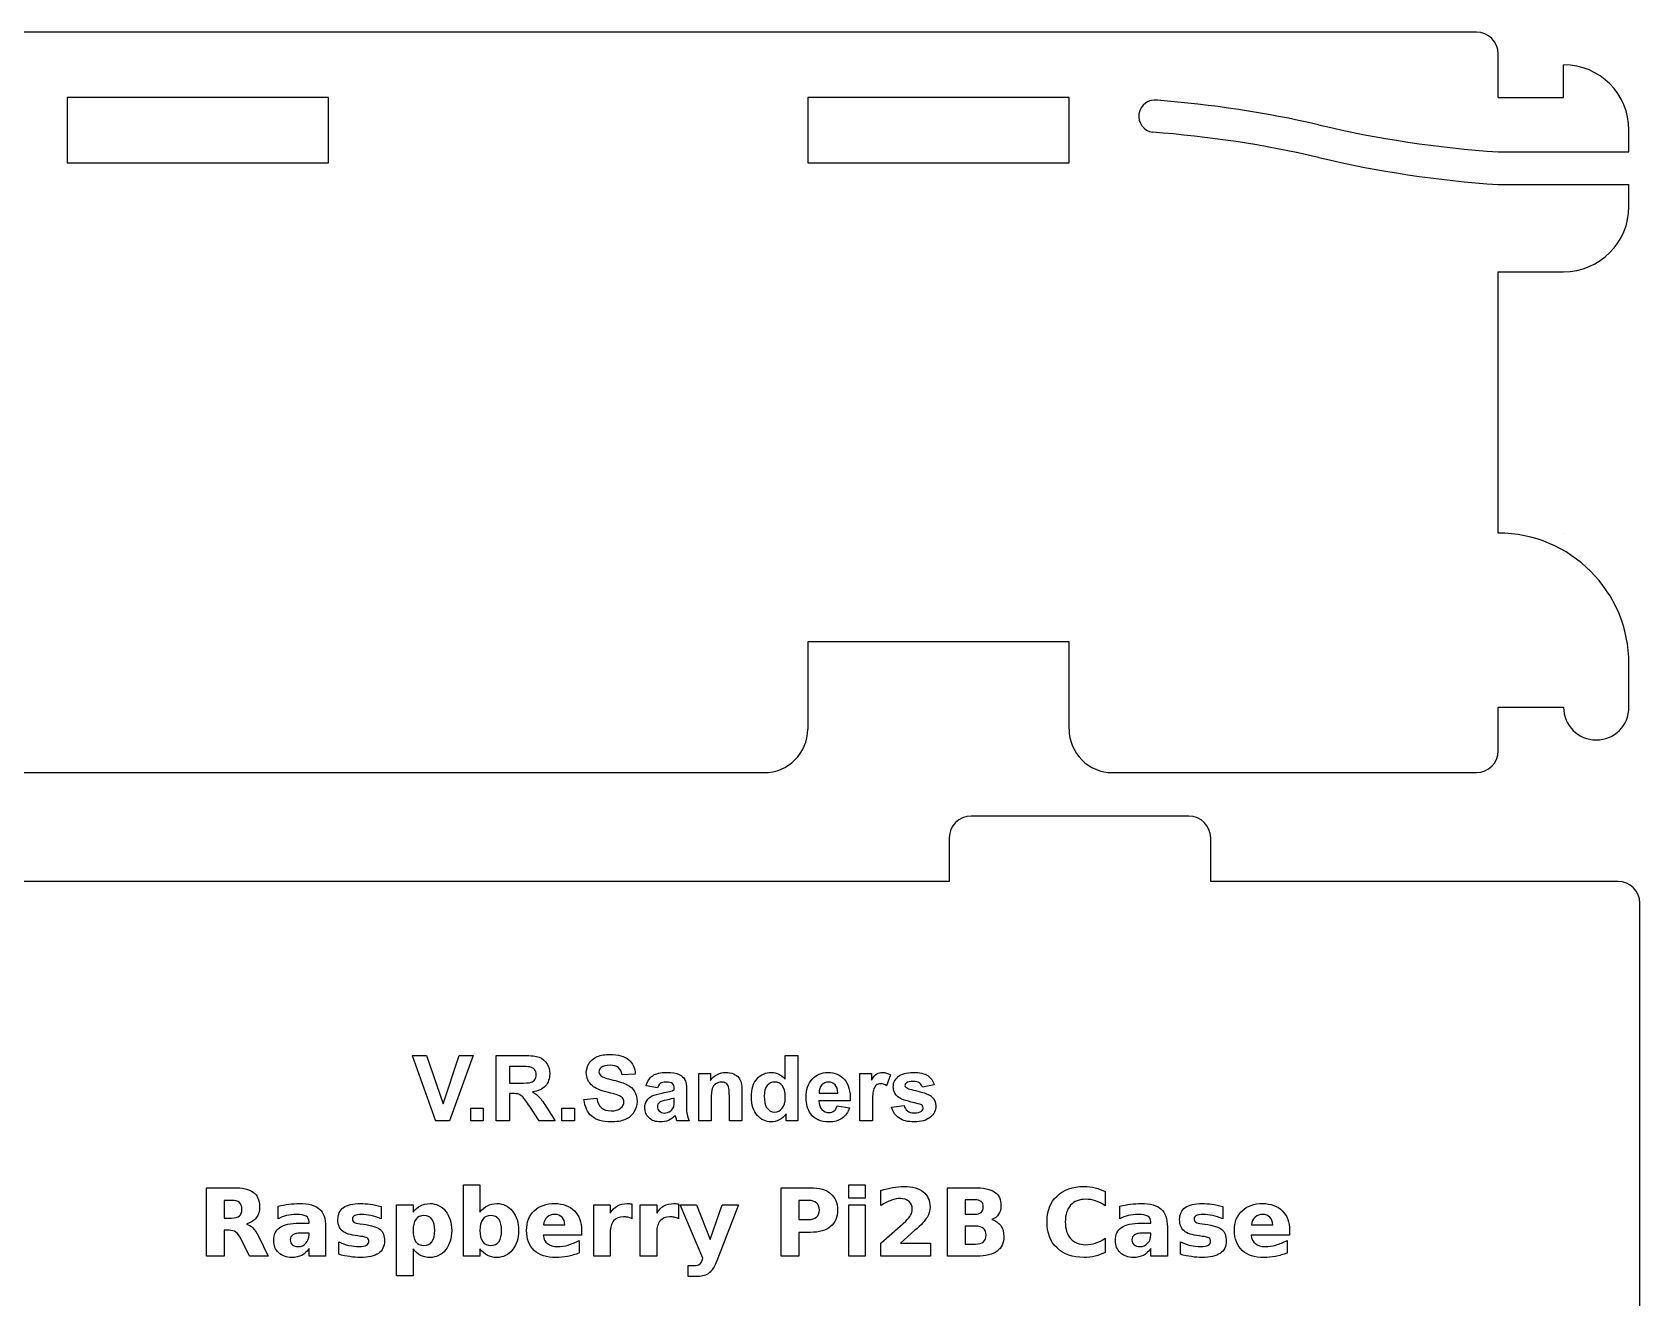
# Model space of a CAD drawing. Header units: millimetres. Extents: x 0 to 173, y 0 to 134.
# Drawn here: x 99 to 172.8, y 76.1 to 134.2 of the extents above; entities that cross this region are included whole.
import ezdxf

# ---------------------------------------------------------------- set-up
doc = ezdxf.new("R2010")
doc.units = ezdxf.units.MM
doc.layers.get('0').update_dxf_attribs({"linetype": 'CONTINUOUS', "true_color": 0xffffff})
doc.layers.add('text', color=2, linetype='CONTINUOUS', true_color=0xffff00)

msp = doc.modelspace()

# ---------------------------------------------------------------- linework, layer by layer
at = {"lineweight": -3}
for p, q in [((165.3, 134.2), (81.9, 134.2)), ((166.3, 131.2), (166.3, 133.2)), ((169.3, 131.2), (169.3, 132.7)), ((112.6, 131.2), (100.6, 131.2)), ((100.6, 131.2), (100.6, 128.2)), ((112.6, 128.2), (112.6, 131.2)), ((146.6, 131.2), (134.6, 131.2)), ((134.6, 131.2), (134.6, 128.2)), ((146.6, 128.2), (146.6, 131.2)), ((166.3, 131.2), (169.3, 131.2)), ((169.3, 131.2), (169.3, 131.2)), ((172.3, 128.7), (172.3, 129.7)), ((166.3, 128.7), (172.3, 128.7)), ((100.6, 128.2), (112.6, 128.2)), ((134.6, 128.2), (146.6, 128.2)), ((166.3, 127.2), (172.3, 127.2)), ((172.3, 126.2), (172.3, 127.2)), ((166.3, 123.2), (169.3, 123.2)), ((166.3, 111.2), (166.3, 123.2)), ((169.3, 111.2), (169.3, 111.2)), ((146.6, 106.2), (134.6, 106.2)), ((134.6, 106.2), (134.6, 102.2)), ((146.6, 102.2), (146.6, 106.2)), ((172.3, 103.2), (172.3, 105.2)), ((166.3, 103.2), (169.3, 103.2)), ((166.3, 101.2), (166.3, 103.2)), ((169.3, 103.2), (169.3, 103.2)), ((81.9, 100.2), (132.6, 100.2)), ((148.6, 100.2), (165.3, 100.2)), ((152.1, 98.2), (142.1, 98.2)), ((141.1, 97.2), (141.1, 95.2)), ((153.1, 95.2), (153.1, 97.2)), ((141.1, 95.2), (94, 95.2)), ((171.8, 95.2), (153.1, 95.2)), ((172.8, 40), (172.8, 94.2))]:
    msp.add_line(p, q, dxfattribs=at)
for centre, radius, start, end in [((165.3, 133.2), 1, 0, 90), ((169.3, 129.7), 3, 0, 90), ((150.542, 130.338), 0.742, 81.38435, 261.38435), ((146.882, 81.213), 50, 77.09358, 85.67512), ((169.639, 178.588), 50, 256.59794, 266.17077), ((146.772, 79.738), 50, 76.96446, 85.80424), ((169.639, 177.088), 50, 256.59794, 266.17077), ((169.3, 126.2), 3, 270, 0), ((165.3, 101.2), 1, 270, 0), ((142.1, 97.2), 1, 90, 180), ((152.1, 97.2), 1, 0, 90), ((171.8, 94.2), 1, 0, 90)]:
    msp.add_arc(centre, radius, start, end, dxfattribs=at)
for centre, radius, start, end in [((166.3, 105.2), 6, 0, 90), ((170.8, 103.2), 1.5, 180, 0), ((132.6, 102.2), 2, 270, 0), ((148.6, 102.2), 2, 180, 270)]:
    msp.add_arc(centre, radius, start, end)
at = {"layer": 'text'}
for p, q in [((116.445, 87.213), (117.101, 87.213)), ((116.445, 87.213), (117.517, 84.213)), ((117.101, 87.213), (117.861, 84.993)), ((117.861, 84.993), (118.595, 87.213)), ((119.238, 87.213), (118.164, 84.213)), ((118.595, 87.213), (119.238, 87.213)), ((120.305, 84.213), (120.305, 87.213)), ((120.305, 87.213), (121.58, 87.213)), ((133.566, 86.132), (133.566, 87.213)), ((133.566, 87.213), (134.141, 87.213)), ((134.141, 87.213), (134.141, 84.213)), ((121.384, 86.705), (120.911, 86.705)), ((120.911, 86.705), (120.911, 85.944)), ((126.683, 86.355), (126.077, 86.329)), ((129.598, 84.213), (129.598, 86.386)), ((129.598, 86.386), (130.132, 86.386)), ((130.132, 86.386), (130.132, 86.066)), ((136.995, 84.213), (136.995, 86.386)), ((136.995, 86.386), (137.529, 86.386)), ((137.529, 86.386), (137.529, 86.077)), ((120.911, 85.944), (121.359, 85.944)), ((127.706, 85.723), (127.184, 85.817)), ((128.475, 85.631), (128.475, 85.688)), ((138.402, 86.327), (138.225, 85.825)), ((140.407, 85.86), (139.865, 85.76)), ((121.033, 85.465), (120.911, 85.465)), ((120.911, 85.465), (120.911, 84.213)), ((124.33, 85.189), (124.919, 85.246)), ((128.475, 85.142), (128.475, 85.256)), ((129.04, 85.598), (129.034, 84.927)), ((130.173, 85.197), (130.173, 84.213)), ((131.004, 84.213), (131.004, 85.322)), ((131.579, 85.563), (131.579, 84.213)), ((136.556, 85.133), (135.115, 85.133)), ((135.125, 85.486), (135.985, 85.486)), ((135.952, 84.904), (136.525, 84.808)), ((137.57, 84.884), (137.57, 84.213)), ((138.451, 84.833), (139.028, 84.921)), ((118.164, 84.213), (117.517, 84.213)), ((119.136, 84.213), (119.136, 84.788)), ((119.136, 84.788), (119.711, 84.788)), ((119.711, 84.213), (119.136, 84.213)), ((119.711, 84.788), (119.711, 84.213)), ((120.911, 84.213), (120.305, 84.213)), ((122.278, 84.213), (121.84, 84.865)), ((123.002, 84.213), (122.278, 84.213)), ((122.636, 84.798), (123.002, 84.213)), ((123.316, 84.213), (123.316, 84.788)), ((123.316, 84.788), (123.891, 84.788)), ((123.891, 84.213), (123.316, 84.213)), ((123.891, 84.788), (123.891, 84.213)), ((129.165, 84.213), (128.596, 84.213)), ((130.173, 84.213), (129.598, 84.213)), ((131.579, 84.213), (131.004, 84.213)), ((133.607, 84.213), (133.607, 84.532)), ((134.141, 84.213), (133.607, 84.213)), ((137.57, 84.213), (136.995, 84.213)), ((118.801, 78), (118.801, 81.276)), ((118.801, 81.276), (119.554, 81.276)), ((119.554, 81.276), (119.554, 80.013)), ((136.487, 81.276), (137.24, 81.276)), ((136.487, 80.661), (136.487, 81.276)), ((137.24, 81.276), (137.24, 80.661)), ((107, 78), (107, 81.143)), ((107, 81.143), (108.238, 81.143)), ((108.152, 80.556), (107.811, 80.556)), ((107.811, 80.556), (107.811, 79.75)), ((133.384, 81.143), (134.729, 81.143)), ((133.384, 78), (133.384, 81.143)), ((134.195, 80.556), (134.195, 79.678)), ((134.643, 80.556), (134.195, 80.556)), ((137.24, 80.661), (136.487, 80.661)), ((137.961, 80.324), (137.961, 81.015)), ((141.014, 78), (141.014, 81.143)), ((141.014, 81.143), (142.231, 81.143)), ((142.273, 80.592), (141.825, 80.592)), ((141.825, 80.592), (141.825, 79.926)), ((148.26, 80.966), (148.26, 80.316)), ((107.811, 79.75), (108.152, 79.75)), ((110.294, 79.72), (110.294, 80.295)), ((115.017, 80.284), (115.017, 79.712)), ((115.729, 77.103), (115.729, 80.358)), ((115.729, 80.358), (116.483, 80.358)), ((116.483, 80.358), (116.483, 80.013)), ((124.782, 78), (124.782, 80.358)), ((124.782, 80.358), (125.536, 80.358)), ((125.536, 80.358), (125.536, 79.97)), ((126.531, 80.398), (126.534, 79.716)), ((126.916, 78), (126.916, 80.358)), ((126.916, 80.358), (127.67, 80.358)), ((127.67, 80.358), (127.67, 79.97)), ((128.665, 80.398), (128.668, 79.716)), ((128.74, 80.358), (129.494, 80.358)), ((129.791, 77.91), (128.74, 80.358)), ((129.494, 80.358), (130.128, 78.758)), ((130.128, 78.758), (130.667, 80.358)), ((131.42, 80.358), (130.429, 77.777)), ((130.667, 80.358), (131.42, 80.358)), ((136.487, 80.358), (137.24, 80.358)), ((136.487, 78), (136.487, 80.358)), ((137.24, 80.358), (137.24, 78)), ((141.825, 79.926), (142.273, 79.926)), ((148.932, 79.72), (148.932, 80.295)), ((153.654, 80.284), (153.654, 79.712)), ((107.811, 79.189), (107.811, 78)), ((108.04, 79.189), (107.811, 79.189)), ((111.268, 79.51), (111.713, 79.51)), ((111.713, 79.061), (111.321, 79.061)), ((111.713, 79.51), (111.713, 79.568)), ((111.713, 78.975), (111.713, 79.061)), ((112.473, 79.345), (112.473, 78)), ((114.063, 79.484), (114.196, 79.465)), ((124.225, 78.97), (122.464, 78.97)), ((122.472, 79.436), (123.451, 79.436)), ((124.225, 79.185), (124.225, 78.97)), ((125.536, 79.086), (125.536, 78)), ((127.67, 79.086), (127.67, 78)), ((134.195, 79.678), (134.643, 79.678)), ((134.729, 79.091), (134.195, 79.091)), ((134.195, 79.091), (134.195, 78)), ((137.953, 78.596), (139.1, 79.609)), ((139.525, 79.185), (138.854, 78.596)), ((142.3, 79.375), (141.825, 79.375)), ((141.825, 79.375), (141.825, 78.552)), ((149.906, 79.51), (150.351, 79.51)), ((150.351, 79.061), (149.959, 79.061)), ((150.351, 79.51), (150.351, 79.568)), ((150.351, 78.975), (150.351, 79.061)), ((151.111, 79.345), (151.111, 78)), ((152.701, 79.484), (152.833, 79.465)), ((156.72, 78.97), (154.958, 78.97)), ((154.966, 79.436), (155.945, 79.436)), ((156.72, 79.185), (156.72, 78.97)), ((108.975, 78), (108.592, 78.781)), ((109.398, 78.893), (109.838, 78)), ((111.713, 78), (111.713, 78.35)), ((113.072, 78.086), (113.072, 78.659)), ((114.075, 78.909), (113.943, 78.926)), ((116.483, 78.341), (116.483, 77.103)), ((119.554, 78.341), (119.554, 78)), ((124.114, 78.724), (124.114, 78.143)), ((137.953, 78), (137.953, 78.596)), ((138.854, 78.596), (140.237, 78.596)), ((140.237, 78.596), (140.237, 78)), ((141.825, 78.552), (142.3, 78.552)), ((148.26, 78.823), (148.26, 78.173)), ((150.351, 78), (150.351, 78.35)), ((151.709, 78.086), (151.709, 78.659)), ((152.713, 78.909), (152.581, 78.926)), ((156.609, 78.724), (156.609, 78.143)), ((107.811, 78), (107, 78)), ((109.838, 78), (108.975, 78)), ((112.473, 78), (111.713, 78)), ((119.554, 78), (118.801, 78)), ((125.536, 78), (124.782, 78)), ((127.67, 78), (126.916, 78)), ((129.119, 77.069), (129.119, 77.564)), ((129.119, 77.564), (129.355, 77.564)), ((129.77, 77.844), (129.791, 77.91)), ((134.195, 78), (133.384, 78)), ((137.24, 78), (136.487, 78)), ((140.237, 78), (137.953, 78)), ((142.36, 78), (141.014, 78)), ((151.111, 78), (150.351, 78)), ((116.483, 77.103), (115.729, 77.103)), ((129.555, 77.069), (129.119, 77.069))]:
    msp.add_line(p, q, dxfattribs=at)
for points in [[(121.58, 87.213), (121.901, 87.213), (122.133, 87.186), (122.279, 87.132)], [(122.279, 87.132), (122.424, 87.078), (122.54, 86.982), (122.628, 86.844)], [(124.568, 86.855), (124.655, 86.988), (124.779, 87.09), (124.942, 87.159)], [(124.942, 87.159), (125.105, 87.229), (125.302, 87.264), (125.533, 87.264)], [(125.533, 87.264), (125.91, 87.264), (126.193, 87.181), (126.383, 87.016)], [(121.826, 86.695), (121.776, 86.702), (121.629, 86.705), (121.384, 86.705)], [(122.054, 86.577), (122, 86.639), (121.924, 86.679), (121.826, 86.695)], [(122.134, 86.333), (122.134, 86.433), (122.108, 86.515), (122.054, 86.577)], [(122.759, 86.371), (122.759, 86.147), (122.692, 85.961), (122.56, 85.814)], [(122.628, 86.844), (122.715, 86.707), (122.759, 86.549), (122.759, 86.371)], [(124.438, 86.427), (124.438, 86.58), (124.481, 86.722), (124.568, 86.855)], [(124.715, 85.823), (124.53, 85.988), (124.438, 86.19), (124.438, 86.427)], [(125.113, 86.654), (125.049, 86.608), (125.017, 86.546), (125.017, 86.468)], [(125.017, 86.468), (125.017, 86.397), (125.047, 86.336), (125.107, 86.286)], [(125.527, 86.762), (125.351, 86.762), (125.213, 86.726), (125.113, 86.654)], [(125.911, 86.661), (125.825, 86.729), (125.697, 86.762), (125.527, 86.762)], [(126.077, 86.329), (126.051, 86.483), (125.996, 86.594), (125.911, 86.661)], [(126.383, 87.016), (126.573, 86.851), (126.673, 86.631), (126.683, 86.355)], [(127.487, 86.284), (127.63, 86.384), (127.843, 86.435), (128.126, 86.435)], [(128.126, 86.435), (128.382, 86.435), (128.573, 86.404), (128.698, 86.344)], [(130.132, 86.066), (130.322, 86.312), (130.56, 86.435), (130.848, 86.435)], [(130.848, 86.435), (130.975, 86.435), (131.091, 86.412), (131.196, 86.366)], [(131.196, 86.366), (131.301, 86.321), (131.38, 86.262), (131.434, 86.191)], [(132.279, 86.147), (132.452, 86.339), (132.671, 86.435), (132.936, 86.435)], [(132.936, 86.435), (133.179, 86.435), (133.389, 86.334), (133.566, 86.132)], [(134.808, 86.129), (134.996, 86.333), (135.234, 86.435), (135.522, 86.435)], [(135.522, 86.435), (135.846, 86.435), (136.101, 86.328), (136.288, 86.115)], [(137.529, 86.077), (137.62, 86.223), (137.702, 86.319), (137.775, 86.365)], [(137.775, 86.365), (137.848, 86.412), (137.931, 86.435), (138.024, 86.435)], [(138.024, 86.435), (138.155, 86.435), (138.281, 86.399), (138.402, 86.327)], [(138.754, 86.243), (138.903, 86.371), (139.133, 86.435), (139.445, 86.435)], [(139.445, 86.435), (139.743, 86.435), (139.964, 86.386), (140.109, 86.29)], [(121.359, 85.944), (121.65, 85.944), (121.831, 85.956), (121.903, 85.981)], [(121.903, 85.981), (121.976, 86.005), (122.032, 86.047), (122.073, 86.108)], [(122.56, 85.814), (122.428, 85.667), (122.23, 85.575), (121.967, 85.537)], [(122.073, 86.108), (122.114, 86.168), (122.134, 86.243), (122.134, 86.333)], [(125.398, 85.526), (125.073, 85.607), (124.846, 85.706), (124.715, 85.823)], [(125.107, 86.286), (125.184, 86.221), (125.369, 86.154), (125.664, 86.085)], [(125.664, 86.085), (125.958, 86.015), (126.176, 85.943), (126.318, 85.869)], [(126.318, 85.869), (126.459, 85.795), (126.569, 85.693), (126.649, 85.564)], [(127.184, 85.817), (127.243, 86.027), (127.344, 86.183), (127.487, 86.284)], [(127.845, 85.935), (127.788, 85.895), (127.742, 85.824), (127.706, 85.723)], [(128.085, 85.995), (127.982, 85.995), (127.902, 85.975), (127.845, 85.935)], [(127.917, 85.489), (128.186, 85.54), (128.372, 85.587), (128.475, 85.631)], [(128.393, 85.924), (128.339, 85.971), (128.236, 85.995), (128.085, 85.995)], [(128.475, 85.688), (128.475, 85.799), (128.448, 85.877), (128.393, 85.924)], [(128.698, 86.344), (128.824, 86.283), (128.912, 86.206), (128.963, 86.113)], [(128.963, 86.113), (129.014, 86.019), (129.04, 85.848), (129.04, 85.598)], [(130.217, 85.696), (130.188, 85.606), (130.173, 85.44), (130.173, 85.197)], [(130.38, 85.913), (130.3, 85.859), (130.246, 85.786), (130.217, 85.696)], [(130.648, 85.995), (130.548, 85.995), (130.459, 85.968), (130.38, 85.913)], [(130.847, 85.938), (130.792, 85.976), (130.725, 85.995), (130.648, 85.995)], [(130.967, 85.777), (130.942, 85.846), (130.902, 85.899), (130.847, 85.938)], [(131.004, 85.322), (131.004, 85.556), (130.992, 85.708), (130.967, 85.777)], [(131.434, 86.191), (131.489, 86.121), (131.526, 86.04), (131.547, 85.95)], [(131.547, 85.95), (131.568, 85.86), (131.579, 85.731), (131.579, 85.563)], [(132.019, 85.307), (132.019, 85.676), (132.105, 85.956), (132.279, 86.147)], [(132.744, 85.832), (132.652, 85.724), (132.606, 85.562), (132.606, 85.347)], [(133.087, 85.995), (132.95, 85.995), (132.836, 85.941), (132.744, 85.832)], [(133.433, 85.83), (133.343, 85.94), (133.227, 85.995), (133.087, 85.995)], [(133.568, 85.291), (133.568, 85.541), (133.523, 85.721), (133.433, 85.83)], [(134.526, 85.283), (134.526, 85.643), (134.62, 85.925), (134.808, 86.129)], [(135.246, 85.858), (135.164, 85.766), (135.124, 85.642), (135.125, 85.486)], [(135.557, 85.995), (135.432, 85.995), (135.328, 85.949), (135.246, 85.858)], [(135.856, 85.865), (135.774, 85.952), (135.674, 85.995), (135.557, 85.995)], [(135.985, 85.486), (135.981, 85.652), (135.938, 85.778), (135.856, 85.865)], [(136.288, 86.115), (136.475, 85.901), (136.564, 85.574), (136.556, 85.133)], [(137.618, 85.612), (137.586, 85.496), (137.57, 85.254), (137.57, 84.884)], [(137.75, 85.853), (137.694, 85.808), (137.65, 85.728), (137.618, 85.612)], [(137.955, 85.919), (137.874, 85.919), (137.806, 85.897), (137.75, 85.853)], [(138.225, 85.825), (138.128, 85.888), (138.038, 85.919), (137.955, 85.919)], [(138.531, 85.768), (138.531, 85.956), (138.605, 86.114), (138.754, 86.243)], [(138.789, 85.279), (138.617, 85.396), (138.531, 85.559), (138.531, 85.768)], [(139.13, 85.958), (139.087, 85.928), (139.065, 85.889), (139.065, 85.842)], [(139.065, 85.842), (139.065, 85.801), (139.084, 85.766), (139.122, 85.737)], [(139.122, 85.737), (139.174, 85.699), (139.353, 85.645), (139.659, 85.576)], [(139.456, 86.022), (139.304, 86.022), (139.196, 86.001), (139.13, 85.958)], [(139.733, 85.954), (139.668, 85.999), (139.576, 86.022), (139.456, 86.022)], [(139.865, 85.76), (139.842, 85.844), (139.798, 85.909), (139.733, 85.954)], [(140.109, 86.29), (140.253, 86.193), (140.353, 86.05), (140.407, 85.86)], [(121.339, 85.431), (121.275, 85.454), (121.173, 85.465), (121.033, 85.465)], [(121.521, 85.307), (121.463, 85.367), (121.403, 85.409), (121.339, 85.431)], [(121.84, 84.865), (121.684, 85.099), (121.578, 85.246), (121.521, 85.307)], [(121.967, 85.537), (122.098, 85.46), (122.206, 85.376), (122.291, 85.285)], [(122.291, 85.285), (122.377, 85.193), (122.491, 85.031), (122.636, 84.798)], [(124.694, 84.423), (124.491, 84.598), (124.369, 84.853), (124.33, 85.189)], [(124.919, 85.246), (124.955, 85.048), (125.027, 84.903), (125.135, 84.81)], [(125.883, 85.396), (125.812, 85.42), (125.65, 85.464), (125.398, 85.526)], [(126.101, 85.266), (126.059, 85.315), (125.987, 85.359), (125.883, 85.396)], [(126.015, 84.795), (126.114, 84.878), (126.163, 84.974), (126.163, 85.084)], [(126.163, 85.084), (126.163, 85.155), (126.142, 85.216), (126.101, 85.266)], [(126.769, 85.086), (126.769, 84.914), (126.721, 84.754), (126.626, 84.604)], [(126.649, 85.564), (126.729, 85.436), (126.769, 85.276), (126.769, 85.086)], [(127.125, 84.806), (127.125, 84.929), (127.154, 85.038), (127.213, 85.134)], [(127.213, 85.134), (127.272, 85.231), (127.354, 85.304), (127.459, 85.356)], [(127.459, 85.356), (127.565, 85.407), (127.718, 85.452), (127.917, 85.489)], [(127.812, 85.068), (127.737, 85.015), (127.7, 84.947), (127.7, 84.865)], [(128.125, 85.168), (127.966, 85.134), (127.861, 85.101), (127.812, 85.068)], [(128.475, 85.256), (128.402, 85.232), (128.285, 85.202), (128.125, 85.168)], [(128.453, 84.861), (128.468, 84.91), (128.475, 85.004), (128.475, 85.142)], [(129.034, 84.927), (129.034, 84.736), (129.043, 84.595), (129.062, 84.504)], [(132.286, 84.465), (132.108, 84.667), (132.019, 84.947), (132.019, 85.307)], [(132.606, 85.347), (132.606, 85.114), (132.638, 84.947), (132.702, 84.843)], [(133.429, 84.787), (133.521, 84.899), (133.568, 85.067), (133.568, 85.291)], [(134.74, 84.534), (134.597, 84.732), (134.526, 84.981), (134.526, 85.283)], [(135.115, 85.133), (135.119, 84.963), (135.165, 84.83), (135.254, 84.735)], [(135.813, 84.667), (135.874, 84.716), (135.92, 84.795), (135.952, 84.904)], [(139.671, 84.998), (139.207, 85.101), (138.913, 85.194), (138.789, 85.279)], [(139.028, 84.921), (139.053, 84.809), (139.102, 84.724), (139.177, 84.666)], [(139.659, 85.576), (139.966, 85.506), (140.179, 85.421), (140.301, 85.32)], [(139.863, 84.923), (139.834, 84.95), (139.77, 84.975), (139.671, 84.998)], [(139.904, 84.814), (139.904, 84.858), (139.89, 84.894), (139.863, 84.923)], [(140.481, 84.892), (140.481, 84.693), (140.398, 84.522), (140.231, 84.378)], [(140.301, 85.32), (140.421, 85.217), (140.481, 85.075), (140.481, 84.892)], [(125.568, 84.16), (125.188, 84.16), (124.897, 84.247), (124.694, 84.423)], [(125.135, 84.81), (125.243, 84.717), (125.39, 84.671), (125.574, 84.671)], [(126.22, 84.269), (126.046, 84.196), (125.828, 84.16), (125.568, 84.16)], [(125.574, 84.671), (125.769, 84.671), (125.916, 84.712), (126.015, 84.795)], [(126.626, 84.604), (126.53, 84.454), (126.395, 84.342), (126.22, 84.269)], [(127.318, 84.346), (127.189, 84.467), (127.125, 84.621), (127.125, 84.806)], [(127.847, 84.164), (127.624, 84.164), (127.447, 84.224), (127.318, 84.346)], [(127.7, 84.865), (127.7, 84.785), (127.73, 84.715), (127.79, 84.657)], [(127.79, 84.657), (127.85, 84.598), (127.926, 84.569), (128.019, 84.569)], [(128.205, 84.235), (128.094, 84.187), (127.974, 84.164), (127.847, 84.164)], [(128.019, 84.569), (128.123, 84.569), (128.222, 84.603), (128.316, 84.671)], [(128.52, 84.45), (128.422, 84.355), (128.317, 84.283), (128.205, 84.235)], [(128.316, 84.671), (128.385, 84.723), (128.431, 84.786), (128.453, 84.861)], [(128.541, 84.383), (128.532, 84.417), (128.525, 84.439), (128.52, 84.45)], [(128.596, 84.213), (128.581, 84.251), (128.563, 84.308), (128.541, 84.383)], [(129.062, 84.504), (129.08, 84.414), (129.115, 84.316), (129.165, 84.213)], [(132.927, 84.164), (132.678, 84.164), (132.464, 84.264), (132.286, 84.465)], [(132.702, 84.843), (132.795, 84.693), (132.925, 84.618), (133.091, 84.618)], [(133.293, 84.255), (133.172, 84.194), (133.05, 84.164), (132.927, 84.164)], [(133.091, 84.618), (133.224, 84.618), (133.336, 84.674), (133.429, 84.787)], [(133.607, 84.532), (133.518, 84.408), (133.414, 84.315), (133.293, 84.255)], [(135.58, 84.164), (135.202, 84.164), (134.922, 84.287), (134.74, 84.534)], [(135.254, 84.735), (135.343, 84.641), (135.453, 84.593), (135.586, 84.593)], [(136.176, 84.328), (136.017, 84.218), (135.818, 84.164), (135.58, 84.164)], [(135.586, 84.593), (135.676, 84.593), (135.751, 84.618), (135.813, 84.667)], [(136.525, 84.808), (136.451, 84.598), (136.335, 84.438), (136.176, 84.328)], [(138.79, 84.344), (138.617, 84.464), (138.504, 84.627), (138.451, 84.833)], [(139.493, 84.164), (139.197, 84.164), (138.962, 84.224), (138.79, 84.344)], [(139.177, 84.666), (139.252, 84.608), (139.357, 84.579), (139.493, 84.579)], [(139.493, 84.579), (139.641, 84.579), (139.753, 84.606), (139.828, 84.661)], [(140.231, 84.378), (140.065, 84.235), (139.819, 84.164), (139.493, 84.164)], [(139.828, 84.661), (139.879, 84.699), (139.904, 84.75), (139.904, 84.814)], [(138.502, 81.152), (138.68, 81.184), (138.855, 81.2), (139.026, 81.2)], [(139.026, 81.2), (139.402, 81.2), (139.695, 81.117), (139.903, 80.951)], [(146.045, 80.761), (146.351, 81.054), (146.766, 81.2), (147.289, 81.2)], [(147.289, 81.2), (147.465, 81.2), (147.633, 81.18), (147.795, 81.141)], [(108.517, 80.463), (108.443, 80.525), (108.322, 80.556), (108.152, 80.556)], [(108.238, 81.143), (108.652, 81.143), (108.956, 81.073), (109.149, 80.934)], [(108.627, 80.156), (108.627, 80.299), (108.59, 80.401), (108.517, 80.463)], [(109.149, 80.934), (109.342, 80.796), (109.438, 80.576), (109.438, 80.276)], [(135.007, 80.442), (134.921, 80.518), (134.8, 80.556), (134.643, 80.556)], [(134.729, 81.143), (135.129, 81.143), (135.436, 81.054), (135.65, 80.877)], [(135.135, 80.118), (135.135, 80.258), (135.092, 80.366), (135.007, 80.442)], [(135.65, 80.877), (135.864, 80.699), (135.971, 80.446), (135.971, 80.118)], [(137.961, 81.015), (138.143, 81.075), (138.324, 81.121), (138.502, 81.152)], [(138.443, 80.565), (138.293, 80.511), (138.132, 80.431), (137.961, 80.324)], [(138.858, 80.646), (138.732, 80.646), (138.593, 80.619), (138.443, 80.565)], [(139.253, 80.512), (139.154, 80.601), (139.022, 80.646), (138.858, 80.646)], [(139.401, 80.156), (139.401, 80.303), (139.352, 80.422), (139.253, 80.512)], [(139.903, 80.951), (140.112, 80.786), (140.216, 80.555), (140.216, 80.259)], [(142.231, 81.143), (142.668, 81.143), (142.984, 81.077), (143.18, 80.945)], [(142.564, 80.506), (142.498, 80.563), (142.401, 80.592), (142.273, 80.592)], [(142.663, 80.259), (142.663, 80.367), (142.63, 80.449), (142.564, 80.506)], [(143.18, 80.945), (143.375, 80.813), (143.473, 80.602), (143.473, 80.311)], [(145.586, 79.568), (145.586, 80.071), (145.739, 80.468), (146.045, 80.761)], [(147.355, 80.612), (147.066, 80.612), (146.838, 80.52), (146.672, 80.335)], [(147.816, 80.541), (147.67, 80.589), (147.516, 80.612), (147.355, 80.612)], [(147.795, 81.141), (147.956, 81.101), (148.111, 81.043), (148.26, 80.966)], [(148.26, 80.316), (148.11, 80.418), (147.962, 80.493), (147.816, 80.541)], [(108.152, 79.75), (108.322, 79.75), (108.443, 79.781), (108.517, 79.844)], [(108.517, 79.844), (108.59, 79.907), (108.627, 80.011), (108.627, 80.156)], [(109.288, 79.764), (109.187, 79.631), (109.036, 79.533), (108.834, 79.47)], [(109.438, 80.276), (109.438, 80.068), (109.388, 79.898), (109.288, 79.764)], [(110.294, 80.295), (110.455, 80.334), (110.617, 80.364), (110.78, 80.384)], [(110.681, 79.865), (110.542, 79.833), (110.413, 79.784), (110.294, 79.72)], [(111.132, 79.914), (110.97, 79.914), (110.82, 79.898), (110.681, 79.865)], [(110.78, 80.384), (110.943, 80.405), (111.106, 80.415), (111.268, 80.415)], [(111.572, 79.831), (111.478, 79.886), (111.331, 79.914), (111.132, 79.914)], [(111.268, 80.415), (111.694, 80.415), (112.001, 80.331), (112.19, 80.163)], [(111.713, 79.568), (111.713, 79.688), (111.666, 79.775), (111.572, 79.831)], [(112.19, 80.163), (112.378, 79.996), (112.473, 79.723), (112.473, 79.345)], [(113.036, 79.678), (113.036, 79.928), (113.121, 80.113), (113.292, 80.234)], [(113.292, 80.234), (113.463, 80.354), (113.726, 80.415), (114.08, 80.415)], [(113.805, 79.86), (113.735, 79.824), (113.7, 79.769), (113.7, 79.694)], [(114.124, 79.914), (113.981, 79.914), (113.874, 79.896), (113.805, 79.86)], [(114.08, 80.415), (114.219, 80.415), (114.364, 80.404), (114.517, 80.383)], [(114.549, 79.863), (114.399, 79.897), (114.257, 79.914), (114.124, 79.914)], [(114.517, 80.383), (114.67, 80.362), (114.837, 80.329), (115.017, 80.284)], [(115.017, 79.712), (114.855, 79.779), (114.699, 79.83), (114.549, 79.863)], [(116.483, 80.013), (116.586, 80.15), (116.701, 80.252), (116.828, 80.317)], [(116.983, 79.867), (116.822, 79.867), (116.698, 79.808), (116.612, 79.689)], [(116.828, 80.317), (116.954, 80.382), (117.099, 80.415), (117.263, 80.415)], [(117.353, 79.69), (117.268, 79.808), (117.145, 79.867), (116.983, 79.867)], [(117.263, 80.415), (117.554, 80.415), (117.792, 80.299), (117.979, 80.069)], [(117.979, 80.069), (118.166, 79.838), (118.259, 79.54), (118.259, 79.177)], [(119.554, 80.013), (119.658, 80.15), (119.773, 80.252), (119.899, 80.317)], [(120.055, 79.867), (119.894, 79.867), (119.77, 79.808), (119.684, 79.689)], [(119.899, 80.317), (120.026, 80.382), (120.171, 80.415), (120.335, 80.415)], [(120.424, 79.69), (120.339, 79.808), (120.216, 79.867), (120.055, 79.867)], [(120.335, 80.415), (120.625, 80.415), (120.864, 80.299), (121.051, 80.069)], [(121.051, 80.069), (121.237, 79.838), (121.331, 79.54), (121.331, 79.177)], [(121.695, 79.177), (121.695, 79.561), (121.811, 79.864), (122.044, 80.084)], [(122.044, 80.084), (122.276, 80.305), (122.595, 80.415), (123.002, 80.415)], [(122.643, 79.79), (122.551, 79.708), (122.494, 79.59), (122.472, 79.436)], [(122.998, 79.914), (122.852, 79.914), (122.734, 79.873), (122.643, 79.79)], [(123.326, 79.782), (123.242, 79.87), (123.133, 79.914), (122.998, 79.914)], [(123.002, 80.415), (123.373, 80.415), (123.669, 80.303), (123.892, 80.08)], [(123.451, 79.436), (123.451, 79.579), (123.409, 79.694), (123.326, 79.782)], [(123.892, 80.08), (124.114, 79.857), (124.225, 79.558), (124.225, 79.185)], [(125.536, 79.97), (125.633, 80.125), (125.744, 80.238), (125.869, 80.309)], [(126.14, 79.806), (125.946, 79.806), (125.797, 79.744), (125.692, 79.62)], [(125.869, 80.309), (125.995, 80.379), (126.145, 80.415), (126.321, 80.415)], [(126.337, 79.784), (126.271, 79.799), (126.206, 79.806), (126.14, 79.806)], [(126.321, 80.415), (126.346, 80.415), (126.374, 80.414), (126.403, 80.412)], [(126.534, 79.716), (126.468, 79.747), (126.402, 79.769), (126.337, 79.784)], [(126.403, 80.412), (126.433, 80.409), (126.475, 80.405), (126.531, 80.398)], [(127.67, 79.97), (127.766, 80.125), (127.878, 80.238), (128.003, 80.309)], [(128.274, 79.806), (128.08, 79.806), (127.931, 79.744), (127.826, 79.62)], [(128.003, 80.309), (128.129, 80.379), (128.279, 80.415), (128.455, 80.415)], [(128.471, 79.784), (128.405, 79.799), (128.34, 79.806), (128.274, 79.806)], [(128.455, 80.415), (128.48, 80.415), (128.508, 80.414), (128.537, 80.412)], [(128.668, 79.716), (128.602, 79.747), (128.536, 79.769), (128.471, 79.784)], [(128.537, 80.412), (128.566, 80.409), (128.609, 80.405), (128.665, 80.398)], [(134.643, 79.678), (134.8, 79.678), (134.921, 79.716), (135.007, 79.792)], [(135.007, 79.792), (135.092, 79.869), (135.135, 79.977), (135.135, 80.118)], [(135.971, 80.118), (135.971, 79.788), (135.864, 79.534), (135.65, 79.357)], [(139.1, 79.609), (139.202, 79.701), (139.278, 79.792), (139.327, 79.88)], [(139.327, 79.88), (139.377, 79.969), (139.401, 80.06), (139.401, 80.156)], [(140.083, 79.78), (139.995, 79.632), (139.809, 79.434), (139.525, 79.185)], [(140.216, 80.259), (140.216, 80.088), (140.172, 79.928), (140.083, 79.78)], [(142.273, 79.926), (142.401, 79.926), (142.498, 79.954), (142.564, 80.01)], [(142.564, 80.01), (142.63, 80.067), (142.663, 80.149), (142.663, 80.259)], [(143.366, 79.921), (143.294, 79.814), (143.19, 79.734), (143.054, 79.682)], [(143.473, 80.311), (143.473, 80.158), (143.437, 80.028), (143.366, 79.921)], [(146.672, 80.335), (146.507, 80.149), (146.424, 79.894), (146.424, 79.568)], [(148.932, 80.295), (149.093, 80.334), (149.255, 80.364), (149.418, 80.384)], [(149.319, 79.865), (149.18, 79.833), (149.051, 79.784), (148.932, 79.72)], [(149.77, 79.914), (149.608, 79.914), (149.458, 79.898), (149.319, 79.865)], [(149.418, 80.384), (149.581, 80.405), (149.744, 80.415), (149.906, 80.415)], [(150.21, 79.831), (150.116, 79.886), (149.969, 79.914), (149.77, 79.914)], [(149.906, 80.415), (150.332, 80.415), (150.639, 80.331), (150.828, 80.163)], [(150.351, 79.568), (150.351, 79.688), (150.304, 79.775), (150.21, 79.831)], [(150.828, 80.163), (151.016, 79.996), (151.111, 79.723), (151.111, 79.345)], [(151.673, 79.678), (151.673, 79.928), (151.759, 80.113), (151.93, 80.234)], [(151.93, 80.234), (152.101, 80.354), (152.364, 80.415), (152.718, 80.415)], [(152.443, 79.86), (152.373, 79.824), (152.338, 79.769), (152.338, 79.694)], [(152.762, 79.914), (152.619, 79.914), (152.512, 79.896), (152.443, 79.86)], [(152.718, 80.415), (152.856, 80.415), (153.002, 80.404), (153.155, 80.383)], [(153.187, 79.863), (153.037, 79.897), (152.895, 79.914), (152.762, 79.914)], [(153.155, 80.383), (153.308, 80.362), (153.475, 80.329), (153.654, 80.284)], [(153.654, 79.712), (153.493, 79.779), (153.337, 79.83), (153.187, 79.863)], [(154.19, 79.177), (154.19, 79.561), (154.306, 79.864), (154.538, 80.084)], [(154.538, 80.084), (154.77, 80.305), (155.09, 80.415), (155.497, 80.415)], [(155.137, 79.79), (155.046, 79.708), (154.989, 79.59), (154.966, 79.436)], [(155.493, 79.914), (155.347, 79.914), (155.228, 79.873), (155.137, 79.79)], [(155.82, 79.782), (155.737, 79.87), (155.628, 79.914), (155.493, 79.914)], [(155.497, 80.415), (155.867, 80.415), (156.164, 80.303), (156.386, 80.08)], [(155.945, 79.436), (155.945, 79.579), (155.904, 79.694), (155.82, 79.782)], [(156.386, 80.08), (156.609, 79.857), (156.72, 79.558), (156.72, 79.185)], [(108.357, 79.103), (108.278, 79.161), (108.172, 79.189), (108.04, 79.189)], [(108.592, 78.781), (108.514, 78.938), (108.436, 79.046), (108.357, 79.103)], [(108.834, 79.47), (108.945, 79.444), (109.044, 79.387), (109.132, 79.298)], [(109.132, 79.298), (109.219, 79.209), (109.308, 79.074), (109.398, 78.893)], [(110.088, 78.707), (110.088, 78.984), (110.183, 79.187), (110.373, 79.316)], [(110.373, 79.316), (110.563, 79.445), (110.862, 79.51), (111.268, 79.51)], [(110.967, 78.981), (110.887, 78.927), (110.848, 78.849), (110.848, 78.745)], [(111.321, 79.061), (111.164, 79.061), (111.046, 79.034), (110.967, 78.981)], [(111.568, 78.593), (111.665, 78.694), (111.713, 78.822), (111.713, 78.975)], [(113.238, 79.16), (113.103, 79.274), (113.036, 79.446), (113.036, 79.678)], [(113.943, 78.926), (113.608, 78.968), (113.372, 79.046), (113.238, 79.16)], [(113.7, 79.694), (113.7, 79.634), (113.727, 79.588), (113.78, 79.556)], [(113.78, 79.556), (113.832, 79.524), (113.927, 79.5), (114.063, 79.484)], [(114.196, 79.465), (114.582, 79.416), (114.841, 79.335), (114.974, 79.223)], [(114.974, 79.223), (115.108, 79.111), (115.174, 78.935), (115.174, 78.695)], [(116.612, 79.689), (116.526, 79.571), (116.483, 79.4), (116.483, 79.177)], [(116.483, 79.177), (116.483, 78.954), (116.526, 78.783), (116.612, 78.664)], [(117.48, 79.177), (117.48, 79.401), (117.438, 79.573), (117.353, 79.69)], [(117.353, 78.663), (117.438, 78.781), (117.48, 78.952), (117.48, 79.177)], [(118.259, 79.177), (118.259, 78.813), (118.166, 78.516), (117.979, 78.285)], [(119.684, 79.689), (119.597, 79.571), (119.554, 79.4), (119.554, 79.177)], [(119.554, 79.177), (119.554, 78.954), (119.597, 78.783), (119.684, 78.664)], [(120.552, 79.177), (120.552, 79.401), (120.51, 79.573), (120.424, 79.69)], [(120.424, 78.663), (120.51, 78.781), (120.552, 78.952), (120.552, 79.177)], [(121.331, 79.177), (121.331, 78.813), (121.237, 78.516), (121.051, 78.285)], [(122.05, 78.264), (121.814, 78.481), (121.695, 78.785), (121.695, 79.177)], [(122.464, 78.97), (122.482, 78.794), (122.546, 78.661), (122.655, 78.573)], [(125.692, 79.62), (125.588, 79.496), (125.536, 79.318), (125.536, 79.086)], [(127.826, 79.62), (127.722, 79.496), (127.67, 79.318), (127.67, 79.086)], [(135.65, 79.357), (135.436, 79.179), (135.129, 79.091), (134.729, 79.091)], [(142.669, 79.273), (142.588, 79.341), (142.465, 79.375), (142.3, 79.375)], [(142.668, 78.655), (142.75, 78.723), (142.791, 78.827), (142.791, 78.966)], [(142.791, 78.966), (142.791, 79.103), (142.75, 79.205), (142.669, 79.273)], [(143.054, 79.682), (143.228, 79.631), (143.363, 79.538), (143.459, 79.402)], [(143.459, 79.402), (143.554, 79.266), (143.602, 79.099), (143.602, 78.901)], [(146.045, 78.378), (145.739, 78.671), (145.586, 79.067), (145.586, 79.568)], [(146.424, 79.568), (146.424, 79.244), (146.507, 78.99), (146.672, 78.804)], [(148.726, 78.707), (148.726, 78.984), (148.821, 79.187), (149.011, 79.316)], [(149.011, 79.316), (149.201, 79.445), (149.499, 79.51), (149.906, 79.51)], [(149.604, 78.981), (149.525, 78.927), (149.485, 78.849), (149.485, 78.745)], [(149.959, 79.061), (149.802, 79.061), (149.684, 79.034), (149.604, 78.981)], [(150.206, 78.593), (150.302, 78.694), (150.351, 78.822), (150.351, 78.975)], [(151.876, 79.16), (151.741, 79.274), (151.673, 79.446), (151.673, 79.678)], [(152.581, 78.926), (152.245, 78.968), (152.01, 79.046), (151.876, 79.16)], [(152.338, 79.694), (152.338, 79.634), (152.365, 79.588), (152.417, 79.556)], [(152.417, 79.556), (152.47, 79.524), (152.564, 79.5), (152.701, 79.484)], [(152.833, 79.465), (153.219, 79.416), (153.479, 79.335), (153.612, 79.223)], [(153.612, 79.223), (153.745, 79.111), (153.812, 78.935), (153.812, 78.695)], [(154.545, 78.264), (154.308, 78.481), (154.19, 78.785), (154.19, 79.177)], [(154.958, 78.97), (154.976, 78.794), (155.04, 78.661), (155.15, 78.573)], [(110.316, 78.153), (110.164, 78.295), (110.088, 78.48), (110.088, 78.707)], [(110.848, 78.745), (110.848, 78.65), (110.88, 78.575), (110.943, 78.521)], [(110.943, 78.521), (111.007, 78.467), (111.096, 78.44), (111.21, 78.44)], [(111.21, 78.44), (111.352, 78.44), (111.471, 78.491), (111.568, 78.593)], [(111.713, 78.35), (111.612, 78.206), (111.498, 78.102), (111.372, 78.037)], [(113.072, 78.659), (113.221, 78.586), (113.375, 78.531), (113.533, 78.495)], [(113.533, 78.495), (113.691, 78.458), (113.852, 78.44), (114.014, 78.44)], [(114.014, 78.44), (114.162, 78.44), (114.273, 78.46), (114.347, 78.501)], [(114.382, 78.833), (114.33, 78.866), (114.228, 78.891), (114.075, 78.909)], [(114.347, 78.501), (114.422, 78.542), (114.459, 78.602), (114.459, 78.682)], [(114.459, 78.682), (114.459, 78.749), (114.433, 78.8), (114.382, 78.833)], [(115.174, 78.695), (115.174, 78.443), (115.082, 78.255), (114.896, 78.128)], [(116.828, 78.037), (116.701, 78.102), (116.586, 78.204), (116.483, 78.341)], [(116.612, 78.664), (116.698, 78.546), (116.822, 78.487), (116.983, 78.487)], [(116.983, 78.487), (117.145, 78.487), (117.268, 78.545), (117.353, 78.663)], [(117.979, 78.285), (117.792, 78.054), (117.554, 77.939), (117.263, 77.939)], [(119.899, 78.037), (119.773, 78.102), (119.658, 78.204), (119.554, 78.341)], [(119.684, 78.664), (119.77, 78.546), (119.894, 78.487), (120.055, 78.487)], [(120.055, 78.487), (120.216, 78.487), (120.339, 78.545), (120.424, 78.663)], [(121.051, 78.285), (120.864, 78.054), (120.625, 77.939), (120.335, 77.939)], [(123.045, 77.939), (122.618, 77.939), (122.286, 78.047), (122.05, 78.264)], [(122.655, 78.573), (122.765, 78.484), (122.918, 78.44), (123.114, 78.44)], [(123.114, 78.44), (123.273, 78.44), (123.435, 78.464), (123.601, 78.511)], [(123.601, 78.511), (123.768, 78.557), (123.939, 78.629), (124.114, 78.724)], [(142.3, 78.552), (142.463, 78.552), (142.586, 78.586), (142.668, 78.655)], [(143.602, 78.901), (143.602, 78.598), (143.499, 78.372), (143.294, 78.223)], [(147.289, 77.939), (146.766, 77.939), (146.351, 78.085), (146.045, 78.378)], [(146.672, 78.804), (146.838, 78.619), (147.066, 78.526), (147.355, 78.526)], [(147.355, 78.526), (147.516, 78.526), (147.67, 78.55), (147.816, 78.598)], [(147.816, 78.598), (147.962, 78.646), (148.11, 78.721), (148.26, 78.823)], [(148.954, 78.153), (148.802, 78.295), (148.726, 78.48), (148.726, 78.707)], [(149.485, 78.745), (149.485, 78.65), (149.517, 78.575), (149.581, 78.521)], [(149.581, 78.521), (149.645, 78.467), (149.734, 78.44), (149.848, 78.44)], [(149.848, 78.44), (149.989, 78.44), (150.109, 78.491), (150.206, 78.593)], [(150.351, 78.35), (150.25, 78.206), (150.136, 78.102), (150.01, 78.037)], [(151.709, 78.659), (151.859, 78.586), (152.013, 78.531), (152.171, 78.495)], [(152.171, 78.495), (152.329, 78.458), (152.489, 78.44), (152.652, 78.44)], [(152.652, 78.44), (152.8, 78.44), (152.911, 78.46), (152.985, 78.501)], [(153.02, 78.833), (152.968, 78.866), (152.866, 78.891), (152.713, 78.909)], [(152.985, 78.501), (153.059, 78.542), (153.097, 78.602), (153.097, 78.682)], [(153.097, 78.682), (153.097, 78.749), (153.071, 78.8), (153.02, 78.833)], [(153.812, 78.695), (153.812, 78.443), (153.719, 78.255), (153.534, 78.128)], [(155.539, 77.939), (155.113, 77.939), (154.781, 78.047), (154.545, 78.264)], [(155.15, 78.573), (155.259, 78.484), (155.412, 78.44), (155.608, 78.44)], [(155.608, 78.44), (155.767, 78.44), (155.93, 78.464), (156.096, 78.511)], [(156.096, 78.511), (156.262, 78.557), (156.433, 78.629), (156.609, 78.724)], [(110.911, 77.939), (110.667, 77.939), (110.468, 78.01), (110.316, 78.153)], [(111.372, 78.037), (111.246, 77.972), (111.092, 77.939), (110.911, 77.939)], [(113.584, 77.976), (113.417, 78), (113.247, 78.037), (113.072, 78.086)], [(114.067, 77.939), (113.911, 77.939), (113.75, 77.951), (113.584, 77.976)], [(114.896, 78.128), (114.711, 78.002), (114.435, 77.939), (114.067, 77.939)], [(117.263, 77.939), (117.099, 77.939), (116.954, 77.972), (116.828, 78.037)], [(120.335, 77.939), (120.171, 77.939), (120.026, 77.972), (119.899, 78.037)], [(123.579, 77.99), (123.401, 77.956), (123.223, 77.939), (123.045, 77.939)], [(124.114, 78.143), (123.936, 78.076), (123.757, 78.025), (123.579, 77.99)], [(129.355, 77.564), (129.483, 77.564), (129.576, 77.584), (129.634, 77.625)], [(129.634, 77.625), (129.692, 77.666), (129.738, 77.739), (129.77, 77.844)], [(130.429, 77.777), (130.329, 77.514), (130.213, 77.331), (130.08, 77.226)], [(143.294, 78.223), (143.09, 78.074), (142.778, 78), (142.36, 78)], [(147.795, 77.998), (147.633, 77.959), (147.465, 77.939), (147.289, 77.939)], [(148.26, 78.173), (148.111, 78.096), (147.956, 78.037), (147.795, 77.998)], [(149.549, 77.939), (149.304, 77.939), (149.106, 78.01), (148.954, 78.153)], [(150.01, 78.037), (149.884, 77.972), (149.73, 77.939), (149.549, 77.939)], [(152.222, 77.976), (152.055, 78), (151.884, 78.037), (151.709, 78.086)], [(152.705, 77.939), (152.549, 77.939), (152.388, 77.951), (152.222, 77.976)], [(153.534, 78.128), (153.349, 78.002), (153.073, 77.939), (152.705, 77.939)], [(156.074, 77.99), (155.896, 77.956), (155.717, 77.939), (155.539, 77.939)], [(156.609, 78.143), (156.43, 78.076), (156.252, 78.025), (156.074, 77.99)], [(130.08, 77.226), (129.948, 77.122), (129.773, 77.069), (129.555, 77.069)]]:
    msp.add_open_spline(points, degree=3, dxfattribs=at)

doc.saveas('drawing.dxf')
